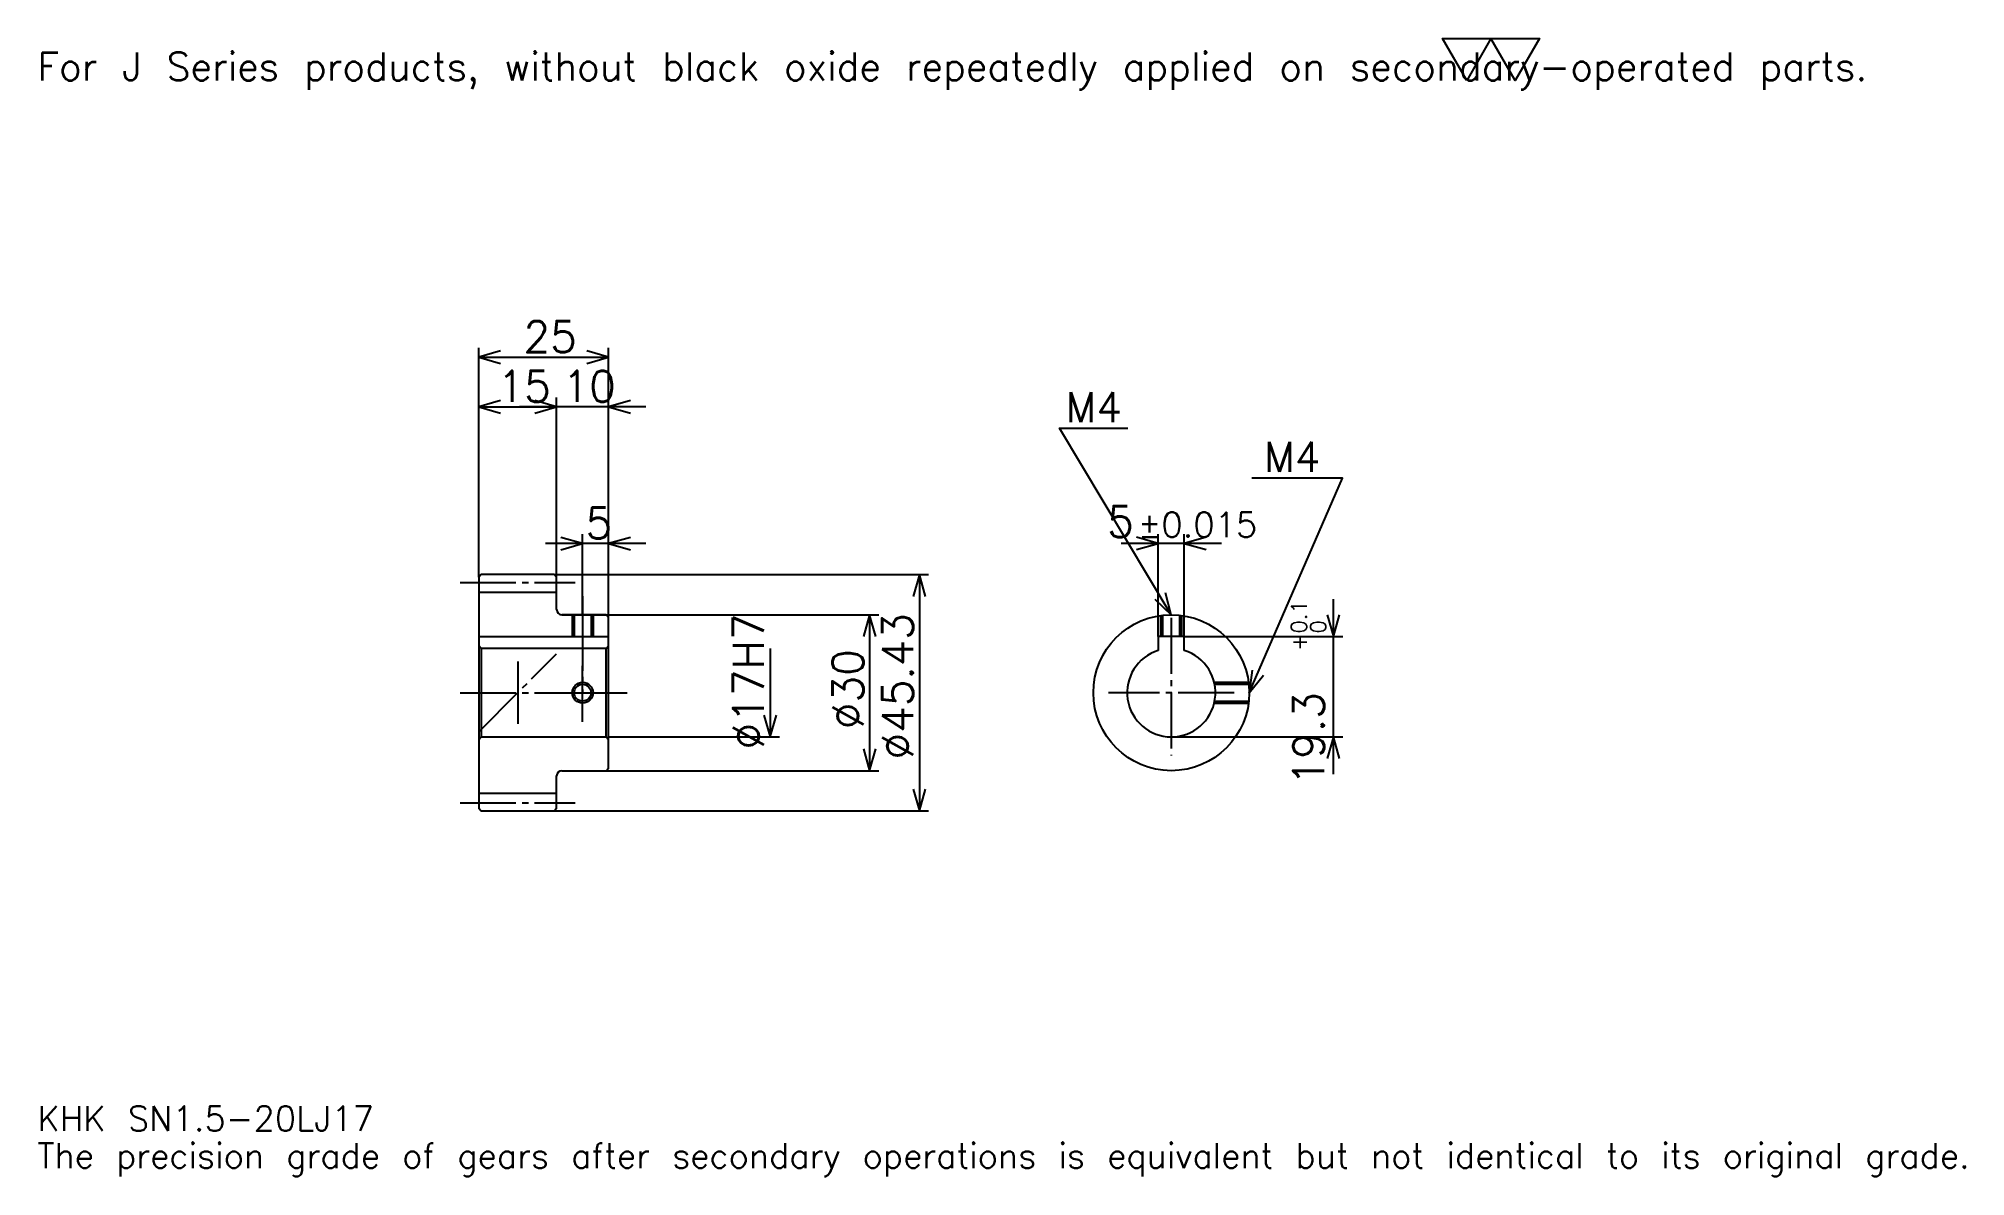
# Model space of a CAD drawing. Extents: x 12 to 383, y 4 to 223.
import ezdxf

# ---------------------------------------------------------------- set-up
doc = ezdxf.new("R2010")
doc.units = 0
doc.linetypes.add('DASHDOT', pattern=[14.347826, 10.76087, -1.195652, 1.195652, -1.195652])
doc.layers.get('0').update_dxf_attribs({"linetype": 'CONTINUOUS'})
doc.layers.add('DASHDOT', color=6, linetype='DASHDOT')
doc.styles.add('KANJI', font='TXT', dxfattribs={"bigfont": 'BIGFONT'})

msp = doc.modelspace()

# ---------------------------------------------------------------- linework, layer by layer
at = {"color": 5}
for p, q in [((96.847832, 120.158852), (96.847832, 163.800171)), ((121.847832, 120.158852), (121.847832, 163.800171)), ((96.847832, 162.006683), (121.847832, 162.006683)), ((96.847832, 152.441467), (111.847832, 152.441467)), ((129.021744, 152.441467), (104.67392, 152.441467)), ((111.847832, 120.158852), (111.847832, 154.23494)), ((129.021744, 126.137115), (109.67392, 126.137115)), ((116.847832, 120.158852), (116.847832, 127.930595)), ((239.782623, 126.180435), (220.434784, 126.180435)), ((227.608704, 108.245651), (227.608704, 127.973907)), ((232.608704, 108.245651), (232.608704, 127.973907)), ((96.847832, 119.658852), (96.847832, 120.158852)), ((111.347832, 120.158852), (121.847832, 120.158852)), ((111.847832, 119.658852), (111.847832, 120.158852)), ((116.847832, 112.445648), (116.847832, 120.158852)), ((116.847832, 112.445648), (116.847832, 120.158852)), ((121.847832, 120.158852), (183.42392, 120.158852)), ((121.847832, 111.945648), (121.847832, 120.158852)), ((181.630432, 120.158852), (181.630432, 74.732445)), ((261.304352, 81.771736), (261.304352, 115.419563)), ((112.847832, 112.445648), (121.847832, 112.445648)), ((121.847832, 112.445648), (173.858704, 112.445648)), ((172.065216, 112.445648), (172.065216, 82.445648)), ((232.608704, 108.245651), (263.097809, 108.245651)), ((152.934784, 105.945648), (152.934784, 88.945648)), ((121.847832, 88.945648), (154.728271, 88.945648)), ((230.108704, 88.945648), (263.097809, 88.945648)), ((112.847832, 82.445648), (121.847832, 82.445648)), ((121.847832, 82.445648), (173.858704, 82.445648)), ((111.347832, 74.732445), (121.847832, 74.732445)), ((121.847832, 74.732445), (183.42392, 74.732445))]:
    msp.add_line(p, q, dxfattribs=at)
at = {"color": 4}
for p, q in [((96.847832, 116.783852), (111.847832, 116.783852)), ((96.847832, 108.245651), (121.847832, 108.245651)), ((97.347832, 105.945648), (97.347832, 88.945648)), ((121.347832, 105.945648), (121.847832, 106.445648)), ((121.347832, 88.945648), (121.847832, 88.445648)), ((96.847832, 78.107445), (111.847832, 78.107445))]:
    msp.add_line(p, q, dxfattribs=at)
at = {"color": 7}
msp.add_line((104.347832, 103.423912), (104.347832, 91.467384), dxfattribs=at)
msp.add_lwpolyline([(286.956512, 215.217392), (282.293457, 223.300003), (300.945648, 223.300003), (296.282593, 215.217392), (291.619568, 223.300003), (286.956512, 215.217392)], dxfattribs=at)
at = {"color": 5}
for points in [[(101.032616, 163.202332), (96.847832, 162.006683), (101.032616, 160.811035)], [(117.663048, 160.811035), (121.847832, 162.006683), (117.663048, 163.202332)], [(101.032616, 153.637115), (96.847832, 152.441467), (101.032616, 151.245804)], [(107.663048, 151.245804), (111.847832, 152.441467), (107.663048, 153.637115)], [(107.663048, 151.245804), (111.847832, 152.441467), (107.663048, 153.637115)], [(126.032616, 153.637115), (121.847832, 152.441467), (126.032616, 151.245804)], [(230.108704, 112.445648), (208.58696, 148.315216), (221.739136, 148.315216)], [(245.108704, 97.445648), (263.043488, 138.75), (245.586945, 138.75)], [(112.663048, 124.941467), (116.847832, 126.137115), (112.663048, 127.332764)], [(126.032616, 127.332764), (121.847832, 126.137115), (126.032616, 124.941467)], [(223.42392, 124.984779), (227.608704, 126.180435), (223.42392, 127.376083)], [(236.793488, 127.376083), (232.608704, 126.180435), (236.793488, 124.984779)], [(182.826096, 115.974075), (181.630432, 120.158852), (180.434784, 115.974075)], [(226.930389, 115.418915), (230.108704, 112.445648), (228.980896, 116.649231)], [(173.26088, 108.260864), (172.065216, 112.445648), (170.869568, 108.260864)], [(260.108704, 112.430435), (261.304352, 108.245651), (262.5, 112.430435)], [(245.678711, 101.760399), (245.108704, 97.445648), (247.872162, 100.807983)], [(151.739136, 93.130432), (152.934784, 88.945648), (154.130432, 93.130432)], [(170.869568, 86.630432), (172.065216, 82.445648), (173.26088, 86.630432)], [(262.5, 84.760864), (261.304352, 88.945648), (260.108704, 84.760864)], [(180.434784, 78.917221), (181.630432, 74.732445), (182.826096, 78.917221)]]:
    msp.add_lwpolyline(points, dxfattribs=at)
at = {"color": 4}
for points in [[(111.847832, 113.445648), (111.847832, 119.658852), (111.347832, 120.158852), (97.347832, 120.158852), (96.847832, 119.658852), (96.847832, 88.445648)], [(112.847832, 82.445648), (121.347832, 82.445648), (121.847832, 82.945648), (121.847832, 111.945648), (121.347832, 112.445648), (112.847832, 112.445648)], [(114.847832, 112.445648), (114.847832, 108.245651)], [(115.227829, 112.445648), (115.227829, 108.245651)], [(118.467834, 112.445648), (118.467834, 108.245651)], [(118.847832, 112.445648), (118.847832, 108.245651)], [(228.108704, 108.245651), (228.108704, 112.311714)], [(228.488708, 108.245651), (228.488708, 112.35791)], [(231.728699, 108.245651), (231.728699, 112.35791)], [(232.108704, 108.245651), (232.108704, 112.311714)], [(232.608704, 105.569687), (232.608704, 108.245651), (227.608704, 108.245651), (227.608704, 105.569687)], [(96.847832, 88.445648), (97.347832, 88.945648), (121.347832, 88.945648), (121.347832, 105.945648), (97.347832, 105.945648), (96.847832, 106.445648)], [(238.370056, 99.445648), (244.974762, 99.445648)], [(238.452881, 99.065651), (245.020966, 99.065651)], [(238.370056, 95.445648), (244.974762, 95.445648)], [(238.452881, 95.825645), (245.020966, 95.825645)], [(96.847832, 88.445648), (96.847832, 75.232445), (97.347832, 74.732445), (111.347832, 74.732445), (111.847832, 75.232445), (111.847832, 81.445648)]]:
    msp.add_lwpolyline(points, dxfattribs=at)
for centre, radius in [((230.108704, 97.445648), 15), ((116.847832, 97.445648), 1.62)]:
    msp.add_circle(centre, radius, dxfattribs=at)
at = {"color": 7}
msp.add_circle((116.847832, 97.445648), 2, dxfattribs=at)
at = {"color": 4}
for centre, radius, start, end in [((112.847832, 113.445648), 1, 180, 270), ((230.108704, 97.445648), 8.5, 107.10463483, 72.89536517), ((112.847832, 81.445648), 1, 90, 180)]:
    msp.add_arc(centre, radius, start, end, dxfattribs=at)
at = {"layer": 'DASHDOT', "color": 7}
for p, q in [((93.260872, 118.658852), (115.434784, 118.658852)), ((116.847832, 112.445648), (116.847832, 97.445648)), ((230.108704, 111.832603), (230.108704, 85.358688)), ((96.847832, 89.945648), (111.847832, 104.945648)), ((93.260872, 97.445648), (125.434784, 97.445648)), ((242.195648, 97.445648), (218.021744, 97.445648)), ((93.260872, 76.232445), (115.434784, 76.232445))]:
    msp.add_line(p, q, dxfattribs=at)
for points in [[(116.847832, 116.032608), (116.847832, 104.658691)], [(116.847832, 91.858688), (116.847832, 103.032608)], [(111.26088, 97.445648), (122.434784, 97.445648)]]:
    msp.add_lwpolyline(points, dxfattribs=at)

# ---------------------------------------------------------------- texts
at = {"color": 7, "style": 'KANJI'}
for s, height, p in [('For J Series products, without black oxide repeatedly applied on secondary-operated parts.', 5.380435, (11.956522, 215.217392)), ('25', 5.978261, (105.46196, 162.963196)), ('15', 5.978261, (100.46196, 153.39798)), ('10', 5.978261, (112.96196, 153.39798)), ('M4', 5.739131, (209.782623, 149.510864)), ('M4', 5.739131, (247.978271, 139.945648)), ('5', 5.978261, (117.4049, 127.093636)), ('5', 5.978261, (217.768372, 127.376083)), ('%%p0.015', 4.782609, (223.686127, 127.376083)), ('KHK SN1.5-20LJ17', 4.782609, (11.956522, 13.152174)), ('The precision grade of gears after secondary operations is equivalent but not identical to its original grade.', 4.782609, (11.956522, 5.978261))]:
    msp.add_text(s, height=height, dxfattribs=at).set_placement(p)
for s, height, p in [('%%c17H7', 5.978261, (151.739136, 86.535324)), ('%%c45.43', 5.978261, (180.434784, 84.592384)), ('0.1', 2.98913, (256.163025, 108.84359)), ('+', 2.98913, (256.163025, 105.495766)), ('0', 2.98913, (259.869568, 108.84359)), ('%%c30', 5.978261, (170.869568, 90.421188)), ('19.3', 5.978261, (259.510864, 79.619484))]:
    msp.add_text(s, height=height, rotation=90, dxfattribs=at).set_placement(p)

doc.saveas('drawing.dxf')
